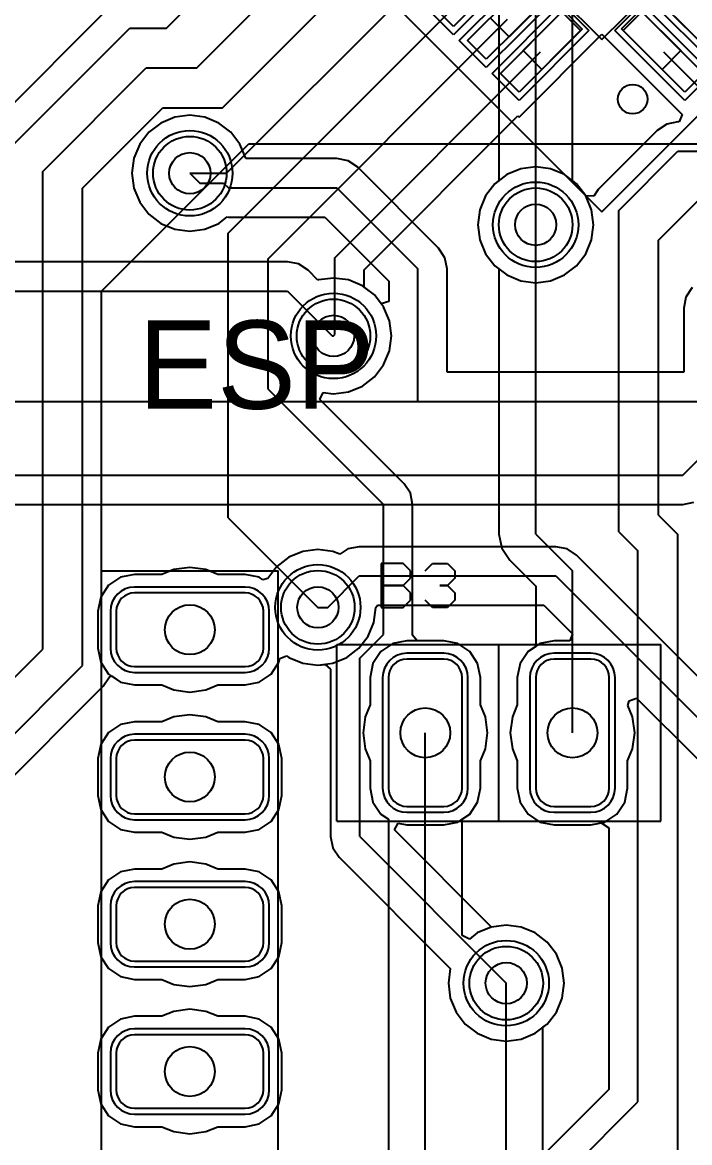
# Model space of a CAD drawing. Header units: millimetres. Extents: x 0 to 2.36, y 0 to 2.36.
# Drawn here: x 0.626 to 1.08, y 0.712 to 1.472 of the extents above; entities that cross this region are included whole.
import ezdxf

# ---------------------------------------------------------------- set-up
doc = ezdxf.new("R2010")
doc.units = ezdxf.units.MM
doc.header["$MEASUREMENT"] = 0
for name, color, linetype in [('BottomLayer', 5, 'Continuous'), ('BottomSolder', 6, 'Continuous'), ('Mechanical13', 56, 'Continuous'), ('Mechanical15', 56, 'Continuous'), ('MultiLayer', 9, 'Continuous'), ('PadHoleLayer', 156, 'Continuous'), ('TopLayer', 1, 'Continuous'), ('TopOverlay', 2, 'Continuous'), ('TopPaste', 8, 'Continuous'), ('TopSolder', 216, 'Continuous'), ('ViaHoleLayer', 16, 'Continuous')]:
    doc.layers.add(name, color=color, linetype=linetype)

# ---------------------------------------------------------------- blocks, each defined once
blk = doc.blocks.new('WEMOS_D1_MINI_11')
at = {"layer": 'BottomLayer'}
for p, q in [((0.0375, 0.725), (-0.0375, 0.725)), ((-0.05, 0.7125), (-0.05, 0.6875)), ((0.05, 0.6875), (0.05, 0.7125)), ((-0.0375, 0.675), (0.0375, 0.675)), ((0.0375, 0.625), (-0.0375, 0.625)), ((-0.05, 0.6125), (-0.05, 0.5875)), ((0.05, 0.5875), (0.05, 0.6125)), ((-0.0375, 0.575), (0.0375, 0.575)), ((0.0375, 0.525), (-0.0375, 0.525)), ((-0.05, 0.5125), (-0.05, 0.4875)), ((0.05, 0.4875), (0.05, 0.5125)), ((-0.0375, 0.475), (0.0375, 0.475)), ((0.0375, 0.425), (-0.0375, 0.425)), ((-0.05, 0.4125), (-0.05, 0.3875)), ((0.05, 0.3875), (0.05, 0.4125)), ((-0.0375, 0.375), (0.0375, 0.375))]:
    blk.add_line(p, q, dxfattribs=at)
for centre, start, end in [((-0.0375, 0.7125), 90, 180), ((0.0375, 0.7125), 0, 90), ((-0.0375, 0.6875), 180, 270), ((0.0375, 0.6875), 270, 0), ((-0.0375, 0.6125), 90, 180), ((0.0375, 0.6125), 0, 90), ((-0.0375, 0.5875), 180, 270), ((0.0375, 0.5875), 270, 0), ((-0.0375, 0.5125), 90, 180), ((0.0375, 0.5125), 0, 90), ((-0.0375, 0.4875), 180, 270), ((0.0375, 0.4875), 270, 0), ((-0.0375, 0.4125), 90, 180), ((0.0375, 0.4125), 0, 90), ((-0.0375, 0.3875), 180, 270), ((0.0375, 0.3875), 270, 0)]:
    blk.add_arc(centre, 0.0125, start, end, dxfattribs=at)
at = {"layer": 'BottomSolder'}
for p, q in [((0.0375, 0.729), (-0.0375, 0.729)), ((-0.054, 0.7125), (-0.054, 0.6875)), ((0.054, 0.6875), (0.054, 0.7125)), ((-0.0375, 0.671), (0.0375, 0.671)), ((0.0375, 0.629), (-0.0375, 0.629)), ((-0.054, 0.6125), (-0.054, 0.5875)), ((0.054, 0.5875), (0.054, 0.6125)), ((-0.0375, 0.571), (0.0375, 0.571)), ((0.0375, 0.529), (-0.0375, 0.529)), ((-0.054, 0.5125), (-0.054, 0.4875)), ((0.054, 0.4875), (0.054, 0.5125)), ((-0.0375, 0.471), (0.0375, 0.471)), ((0.0375, 0.429), (-0.0375, 0.429)), ((-0.054, 0.4125), (-0.054, 0.3875)), ((0.054, 0.3875), (0.054, 0.4125)), ((-0.0375, 0.371), (0.0375, 0.371))]:
    blk.add_line(p, q, dxfattribs=at)
for centre, start, end in [((-0.0375, 0.7125), 90, 180), ((0.0375, 0.7125), 0, 90), ((-0.0375, 0.6875), 180, 270), ((0.0375, 0.6875), 270, 0), ((-0.0375, 0.6125), 90, 180), ((0.0375, 0.6125), 0, 90), ((-0.0375, 0.5875), 180, 270), ((0.0375, 0.5875), 270, 0), ((-0.0375, 0.5125), 90, 180), ((0.0375, 0.5125), 0, 90), ((-0.0375, 0.4875), 180, 270), ((0.0375, 0.4875), 270, 0), ((-0.0375, 0.4125), 90, 180), ((0.0375, 0.4125), 0, 90), ((-0.0375, 0.3875), 180, 270), ((0.0375, 0.3875), 270, 0)]:
    blk.add_arc(centre, 0.0165, start, end, dxfattribs=at)
at = {"layer": 'MultiLayer'}
for p, q in [((0.0375, 0.725), (-0.0375, 0.725)), ((-0.05, 0.7125), (-0.05, 0.6875)), ((0.05, 0.6875), (0.05, 0.7125)), ((-0.0375, 0.675), (0.0375, 0.675)), ((0.0375, 0.625), (-0.0375, 0.625)), ((-0.05, 0.6125), (-0.05, 0.5875)), ((0.05, 0.5875), (0.05, 0.6125)), ((-0.0375, 0.575), (0.0375, 0.575)), ((0.0375, 0.525), (-0.0375, 0.525)), ((-0.05, 0.5125), (-0.05, 0.4875)), ((0.05, 0.4875), (0.05, 0.5125)), ((-0.0375, 0.475), (0.0375, 0.475)), ((0.0375, 0.425), (-0.0375, 0.425)), ((-0.05, 0.4125), (-0.05, 0.3875)), ((0.05, 0.3875), (0.05, 0.4125)), ((-0.0375, 0.375), (0.0375, 0.375))]:
    blk.add_line(p, q, dxfattribs=at)
for centre, start, end in [((-0.0375, 0.7125), 90, 180), ((0.0375, 0.7125), 0, 90), ((-0.0375, 0.6875), 180, 270), ((0.0375, 0.6875), 270, 0), ((-0.0375, 0.6125), 90, 180), ((0.0375, 0.6125), 0, 90), ((-0.0375, 0.5875), 180, 270), ((0.0375, 0.5875), 270, 0), ((-0.0375, 0.5125), 90, 180), ((0.0375, 0.5125), 0, 90), ((-0.0375, 0.4875), 180, 270), ((0.0375, 0.4875), 270, 0), ((-0.0375, 0.4125), 90, 180), ((0.0375, 0.4125), 0, 90), ((-0.0375, 0.3875), 180, 270), ((0.0375, 0.3875), 270, 0)]:
    blk.add_arc(centre, 0.0125, start, end, dxfattribs=at)
at = {"layer": 'PadHoleLayer'}
for centre in [(0, 0.7), (0, 0.6), (0, 0.5), (0, 0.4)]:
    blk.add_circle(centre, 0.01693, dxfattribs=at)
at = {"layer": 'TopLayer'}
for p, q in [((0.0375, 0.725), (-0.0375, 0.725)), ((-0.05, 0.7125), (-0.05, 0.6875)), ((0.05, 0.6875), (0.05, 0.7125)), ((-0.0375, 0.675), (0.0375, 0.675)), ((0.0375, 0.625), (-0.0375, 0.625)), ((-0.05, 0.6125), (-0.05, 0.5875)), ((0.05, 0.5875), (0.05, 0.6125)), ((-0.0375, 0.575), (0.0375, 0.575)), ((0.0375, 0.525), (-0.0375, 0.525)), ((-0.05, 0.5125), (-0.05, 0.4875)), ((0.05, 0.4875), (0.05, 0.5125)), ((-0.0375, 0.475), (0.0375, 0.475)), ((0.0375, 0.425), (-0.0375, 0.425)), ((-0.05, 0.4125), (-0.05, 0.3875)), ((0.05, 0.3875), (0.05, 0.4125)), ((-0.0375, 0.375), (0.0375, 0.375))]:
    blk.add_line(p, q, dxfattribs=at)
for centre, start, end in [((-0.0375, 0.7125), 90, 180), ((0.0375, 0.7125), 0, 90), ((-0.0375, 0.6875), 180, 270), ((0.0375, 0.6875), 270, 0), ((-0.0375, 0.6125), 90, 180), ((0.0375, 0.6125), 0, 90), ((-0.0375, 0.5875), 180, 270), ((0.0375, 0.5875), 270, 0), ((-0.0375, 0.5125), 90, 180), ((0.0375, 0.5125), 0, 90), ((-0.0375, 0.4875), 180, 270), ((0.0375, 0.4875), 270, 0), ((-0.0375, 0.4125), 90, 180), ((0.0375, 0.4125), 0, 90), ((-0.0375, 0.3875), 180, 270), ((0.0375, 0.3875), 270, 0)]:
    blk.add_arc(centre, 0.0125, start, end, dxfattribs=at)
at = {"layer": 'TopOverlay'}
for p, q in [((-0.06, 0.93), (0.04, 1.03)), ((0.04, 1.03), (0.86, 1.03)), ((-0.06, -0.05), (-0.06, 0.93)), ((-0.06, 0.74), (0.06, 0.74)), ((0.06, -0.05), (0.06, 0.74))]:
    blk.add_line(p, q, dxfattribs=at)
at = {"layer": 'TopSolder'}
for p, q in [((0.0375, 0.729), (-0.0375, 0.729)), ((-0.054, 0.7125), (-0.054, 0.6875)), ((0.054, 0.6875), (0.054, 0.7125)), ((-0.0375, 0.671), (0.0375, 0.671)), ((0.0375, 0.629), (-0.0375, 0.629)), ((-0.054, 0.6125), (-0.054, 0.5875)), ((0.054, 0.5875), (0.054, 0.6125)), ((-0.0375, 0.571), (0.0375, 0.571)), ((0.0375, 0.529), (-0.0375, 0.529)), ((-0.054, 0.5125), (-0.054, 0.4875)), ((0.054, 0.4875), (0.054, 0.5125)), ((-0.0375, 0.471), (0.0375, 0.471)), ((0.0375, 0.429), (-0.0375, 0.429)), ((-0.054, 0.4125), (-0.054, 0.3875)), ((0.054, 0.3875), (0.054, 0.4125)), ((-0.0375, 0.371), (0.0375, 0.371))]:
    blk.add_line(p, q, dxfattribs=at)
for centre, start, end in [((-0.0375, 0.7125), 90, 180), ((0.0375, 0.7125), 0, 90), ((-0.0375, 0.6875), 180, 270), ((0.0375, 0.6875), 270, 0), ((-0.0375, 0.6125), 90, 180), ((0.0375, 0.6125), 0, 90), ((-0.0375, 0.5875), 180, 270), ((0.0375, 0.5875), 270, 0), ((-0.0375, 0.5125), 90, 180), ((0.0375, 0.5125), 0, 90), ((-0.0375, 0.4875), 180, 270), ((0.0375, 0.4875), 270, 0), ((-0.0375, 0.4125), 90, 180), ((0.0375, 0.4125), 0, 90), ((-0.0375, 0.3875), 180, 270), ((0.0375, 0.3875), 270, 0)]:
    blk.add_arc(centre, 0.0165, start, end, dxfattribs=at)
blk = doc.blocks.new('JUMPER2_20')
at = {"layer": 'BottomLayer'}
for p, q in [((0.0125, 0.05), (-0.0125, 0.05)), ((0.1125, 0.05), (0.0875, 0.05)), ((-0.025, 0.0375), (-0.025, -0.0375)), ((0.025, -0.0375), (0.025, 0.0375)), ((0.075, 0.0375), (0.075, -0.0375)), ((0.125, -0.0375), (0.125, 0.0375)), ((-0.0125, -0.05), (0.0125, -0.05)), ((0.0875, -0.05), (0.1125, -0.05))]:
    blk.add_line(p, q, dxfattribs=at)
for centre, start, end in [((-0.0125, 0.0375), 90, 180), ((0.0125, 0.0375), 0, 90), ((0.0875, 0.0375), 90, 180), ((0.1125, 0.0375), 0, 90), ((-0.0125, -0.0375), 180, 270), ((0.0125, -0.0375), 270, 0), ((0.0875, -0.0375), 180, 270), ((0.1125, -0.0375), 270, 0)]:
    blk.add_arc(centre, 0.0125, start, end, dxfattribs=at)
at = {"layer": 'BottomSolder'}
for p, q in [((0.0125, 0.054), (-0.0125, 0.054)), ((0.1125, 0.054), (0.0875, 0.054)), ((-0.029, 0.0375), (-0.029, -0.0375)), ((0.029, -0.0375), (0.029, 0.0375)), ((0.071, 0.0375), (0.071, -0.0375)), ((0.129, -0.0375), (0.129, 0.0375)), ((-0.0125, -0.054), (0.0125, -0.054)), ((0.0875, -0.054), (0.1125, -0.054))]:
    blk.add_line(p, q, dxfattribs=at)
for centre, start, end in [((-0.0125, 0.0375), 90, 180), ((0.0125, 0.0375), 0, 90), ((0.0875, 0.0375), 90, 180), ((0.1125, 0.0375), 0, 90), ((-0.0125, -0.0375), 180, 270), ((0.0125, -0.0375), 270, 0), ((0.0875, -0.0375), 180, 270), ((0.1125, -0.0375), 270, 0)]:
    blk.add_arc(centre, 0.0165, start, end, dxfattribs=at)
at = {"layer": 'MultiLayer'}
for p, q in [((0.0125, 0.05), (-0.0125, 0.05)), ((0.1125, 0.05), (0.0875, 0.05)), ((-0.025, 0.0375), (-0.025, -0.0375)), ((0.025, -0.0375), (0.025, 0.0375)), ((0.075, 0.0375), (0.075, -0.0375)), ((0.125, -0.0375), (0.125, 0.0375)), ((-0.0125, -0.05), (0.0125, -0.05)), ((0.0875, -0.05), (0.1125, -0.05))]:
    blk.add_line(p, q, dxfattribs=at)
for centre, start, end in [((-0.0125, 0.0375), 90, 180), ((0.0125, 0.0375), 0, 90), ((0.0875, 0.0375), 90, 180), ((0.1125, 0.0375), 0, 90), ((-0.0125, -0.0375), 180, 270), ((0.0125, -0.0375), 270, 0), ((0.0875, -0.0375), 180, 270), ((0.1125, -0.0375), 270, 0)]:
    blk.add_arc(centre, 0.0125, start, end, dxfattribs=at)
at = {"layer": 'PadHoleLayer'}
for centre in [(0, 0), (0.1, 0)]:
    blk.add_circle(centre, 0.01693, dxfattribs=at)
at = {"layer": 'TopLayer'}
for p, q in [((0.0125, 0.05), (-0.0125, 0.05)), ((0.1125, 0.05), (0.0875, 0.05)), ((-0.025, 0.0375), (-0.025, -0.0375)), ((0.025, -0.0375), (0.025, 0.0375)), ((0.075, 0.0375), (0.075, -0.0375)), ((0.125, -0.0375), (0.125, 0.0375)), ((-0.0125, -0.05), (0.0125, -0.05)), ((0.0875, -0.05), (0.1125, -0.05))]:
    blk.add_line(p, q, dxfattribs=at)
for centre, start, end in [((-0.0125, 0.0375), 90, 180), ((0.0125, 0.0375), 0, 90), ((0.0875, 0.0375), 90, 180), ((0.1125, 0.0375), 0, 90), ((-0.0125, -0.0375), 180, 270), ((0.0125, -0.0375), 270, 0), ((0.0875, -0.0375), 180, 270), ((0.1125, -0.0375), 270, 0)]:
    blk.add_arc(centre, 0.0125, start, end, dxfattribs=at)
at = {"layer": 'TopOverlay'}
for p, q in [((-0.03, 0.11499), (-0.03, 0.085)), ((-0.015, 0.11499), (-0.03, 0.11499)), ((-0.01001, 0.10999), (-0.015, 0.11499)), ((-0.00001, 0.10999), (0.00499, 0.11499)), ((0.00499, 0.11499), (0.01499, 0.11499)), ((0.01499, 0.11499), (0.01998, 0.10999)), ((-0.01001, 0.10499), (-0.01001, 0.10999)), ((0.01998, 0.10999), (0.01998, 0.10499)), ((-0.015, 0.1), (-0.03, 0.1)), ((-0.03, 0.1), (-0.015, 0.1)), ((-0.015, 0.1), (-0.01001, 0.10499)), ((-0.01001, 0.095), (-0.015, 0.1)), ((0.01499, 0.1), (0.00999, 0.1)), ((0.00999, 0.1), (0.01499, 0.1)), ((0.01998, 0.10499), (0.01499, 0.1)), ((0.01499, 0.1), (0.01998, 0.095)), ((-0.01001, 0.09), (-0.01001, 0.095)), ((0.01998, 0.095), (0.01998, 0.09)), ((-0.03, 0.085), (-0.015, 0.085)), ((-0.015, 0.085), (-0.01001, 0.09)), ((0.00499, 0.085), (-0.00001, 0.09)), ((0.01499, 0.085), (0.00499, 0.085)), ((0.01998, 0.09), (0.01499, 0.085)), ((-0.06, -0.06), (-0.06, 0.06)), ((-0.06, 0.06), (0.16, 0.06)), ((0.05, -0.06), (0.05, 0.06)), ((0.16, -0.06), (0.16, 0.06)), ((-0.06, -0.06), (0.16, -0.06))]:
    blk.add_line(p, q, dxfattribs=at)
at = {"layer": 'TopSolder'}
for p, q in [((0.0125, 0.054), (-0.0125, 0.054)), ((0.1125, 0.054), (0.0875, 0.054)), ((-0.029, 0.0375), (-0.029, -0.0375)), ((0.029, -0.0375), (0.029, 0.0375)), ((0.071, 0.0375), (0.071, -0.0375)), ((0.129, -0.0375), (0.129, 0.0375)), ((-0.0125, -0.054), (0.0125, -0.054)), ((0.0875, -0.054), (0.1125, -0.054))]:
    blk.add_line(p, q, dxfattribs=at)
for centre, start, end in [((-0.0125, 0.0375), 90, 180), ((0.0125, 0.0375), 0, 90), ((0.0875, 0.0375), 90, 180), ((0.1125, 0.0375), 0, 90), ((-0.0125, -0.0375), 180, 270), ((0.0125, -0.0375), 270, 0), ((0.0875, -0.0375), 180, 270), ((0.1125, -0.0375), 270, 0)]:
    blk.add_arc(centre, 0.0165, start, end, dxfattribs=at)
blk = doc.blocks.new('QFP80P900X900X120_32N_24')
at = {"layer": 'Mechanical13'}
for p, q in [((-0.11935, 0.13817), (-0.11935, 0.17703)), ((-0.11935, 0.17703), (-0.10124, 0.17703)), ((-0.10124, 0.17703), (-0.10124, 0.13817)), ((-0.0879, 0.13828), (-0.0879, 0.17703)), ((-0.0879, 0.17703), (-0.06974, 0.17703)), ((-0.10124, 0.13817), (-0.11935, 0.13817)), ((-0.17704, 0.10124), (-0.17704, 0.11924)), ((-0.17704, 0.11924), (-0.13803, 0.11924)), ((-0.13803, 0.11924), (-0.13803, 0.10124)), ((-0.13803, 0.10124), (-0.17704, 0.10124)), ((-0.17736, 0.08774), (-0.13803, 0.08774))]:
    blk.add_line(p, q, dxfattribs=at)
at = {"layer": 'Mechanical15'}
for p, q in [((-0.21654, 0.21654), (-0.21654, -0.21654)), ((0.21653, 0.21654), (-0.21654, 0.21654))]:
    blk.add_line(p, q, dxfattribs=at)
at = {"layer": 'TopLayer'}
for p, q in [((-0.11924, 0.19882), (-0.10124, 0.19882)), ((-0.11924, 0.13976), (-0.11924, 0.19882)), ((-0.10124, 0.19882), (-0.10124, 0.13976)), ((-0.08774, 0.19882), (-0.06974, 0.19882)), ((-0.08774, 0.13976), (-0.08774, 0.19882)), ((-0.06974, 0.19882), (-0.06974, 0.13976)), ((-0.05624, 0.19882), (-0.03824, 0.19882)), ((-0.05624, 0.13976), (-0.05624, 0.19882)), ((-0.10124, 0.13976), (-0.11924, 0.13976)), ((-0.19882, 0.11924), (-0.13976, 0.11924)), ((-0.19882, 0.10124), (-0.19882, 0.11924)), ((-0.13976, 0.11924), (-0.13976, 0.10124)), ((-0.13976, 0.10124), (-0.19882, 0.10124)), ((-0.19882, 0.08774), (-0.13976, 0.08774))]:
    blk.add_line(p, q, dxfattribs=at)
at = {"layer": 'TopOverlay'}
for p, q in [((0.13386, 0.13386), (-0.13386, 0.13386)), ((-0.13386, 0.13386), (-0.13386, -0.13386))]:
    blk.add_line(p, q, dxfattribs=at)
blk.add_circle((-0.17717, 0.14764), 0.01, dxfattribs=at)
at = {"layer": 'TopPaste'}
for p, q in [((-0.11924, 0.19882), (-0.10124, 0.19882)), ((-0.11924, 0.13976), (-0.11924, 0.19882)), ((-0.10124, 0.19882), (-0.10124, 0.13976)), ((-0.08774, 0.19882), (-0.06974, 0.19882)), ((-0.08774, 0.13976), (-0.08774, 0.19882)), ((-0.06974, 0.19882), (-0.06974, 0.13976)), ((-0.05624, 0.19882), (-0.03824, 0.19882)), ((-0.05624, 0.13976), (-0.05624, 0.19882)), ((-0.10124, 0.13976), (-0.11924, 0.13976)), ((-0.19882, 0.11924), (-0.13976, 0.11924)), ((-0.19882, 0.10124), (-0.19882, 0.11924)), ((-0.13976, 0.11924), (-0.13976, 0.10124)), ((-0.13976, 0.10124), (-0.19882, 0.10124)), ((-0.19882, 0.08774), (-0.13976, 0.08774))]:
    blk.add_line(p, q, dxfattribs=at)
at = {"layer": 'TopSolder'}
for p, q in [((-0.12324, 0.20282), (-0.09724, 0.20282)), ((-0.12324, 0.13576), (-0.12324, 0.20282)), ((-0.09724, 0.20282), (-0.09724, 0.13576)), ((-0.09174, 0.20282), (-0.06574, 0.20282)), ((-0.09174, 0.13576), (-0.09174, 0.20282)), ((-0.06574, 0.20282), (-0.06574, 0.13576)), ((-0.06024, 0.20282), (-0.03424, 0.20282)), ((-0.06024, 0.13576), (-0.06024, 0.20282)), ((-0.09724, 0.13576), (-0.12324, 0.13576)), ((-0.20282, 0.12324), (-0.13576, 0.12324)), ((-0.20282, 0.09724), (-0.20282, 0.12324)), ((-0.13576, 0.12324), (-0.13576, 0.09724)), ((-0.13576, 0.09724), (-0.20282, 0.09724)), ((-0.20282, 0.09174), (-0.13576, 0.09174))]:
    blk.add_line(p, q, dxfattribs=at)

msp = doc.modelspace()

# ---------------------------------------------------------------- linework, layer by layer
at = {"layer": 'BottomLayer'}
for p, q in [((0.975, 1.335), (0.975, 1.565)), ((0.99998, 1.36499), (0.99998, 1.565)), ((0.95002, 1.55465), (0.95002, 1.36499)), ((0.72982, 1.408), (0.72033, 1.40407)), ((0.74, 1.40934), (0.72982, 1.408)), ((0.75018, 1.408), (0.74, 1.40934)), ((0.75967, 1.40407), (0.75018, 1.408)), ((0.72033, 1.40407), (0.71218, 1.39782)), ((0.76782, 1.39782), (0.75967, 1.40407)), ((0.71218, 1.39782), (0.70593, 1.38967)), ((0.77407, 1.38967), (0.76782, 1.39782)), ((0.70593, 1.38967), (0.702, 1.38018)), ((0.778, 1.38018), (0.77407, 1.38967)), ((0.702, 1.38018), (0.70066, 1.37)), ((0.77804, 1.37988), (0.778, 1.38018)), ((0.84, 1.37988), (0.77804, 1.37988)), ((0.84761, 1.37837), (0.84, 1.37988)), ((0.85406, 1.37406), (0.84761, 1.37837)), ((0.70066, 1.37), (0.702, 1.35982)), ((0.74, 1.37), (0.7467, 1.3633)), ((0.90906, 1.31906), (0.85406, 1.37406)), ((0.7467, 1.3633), (0.76298, 1.3633)), ((0.76298, 1.3633), (0.76629, 1.36)), ((0.94718, 1.36282), (0.94093, 1.35467)), ((0.95002, 1.36499), (0.94718, 1.36282)), ((1.00282, 1.36282), (0.99998, 1.36499)), ((1.00907, 1.35467), (1.00282, 1.36282)), ((0.702, 1.35982), (0.70593, 1.35033)), ((0.76629, 1.36), (0.84, 1.36)), ((0.84, 1.36), (0.895, 1.305)), ((0.94093, 1.35467), (0.937, 1.34518)), ((1.013, 1.34518), (1.00907, 1.35467)), ((0.70593, 1.35033), (0.71218, 1.34218)), ((0.71218, 1.34218), (0.72033, 1.33593)), ((0.75967, 1.33593), (0.76536, 1.3403)), ((0.76536, 1.3403), (0.76629, 1.34012)), ((0.76629, 1.34012), (0.83176, 1.34012)), ((0.83176, 1.34012), (0.87512, 1.29676)), ((0.937, 1.34518), (0.93566, 1.335)), ((1.01434, 1.335), (1.013, 1.34518)), ((0.72033, 1.33593), (0.72982, 1.332)), ((0.72982, 1.332), (0.74, 1.33066)), ((0.74, 1.33066), (0.75018, 1.332)), ((0.75018, 1.332), (0.75967, 1.33593)), ((0.93566, 1.335), (0.937, 1.32482)), ((1.013, 1.32482), (1.01434, 1.335)), ((0.937, 1.32482), (0.94093, 1.31533)), ((1.00907, 1.31533), (1.013, 1.32482)), ((0.91337, 1.31261), (0.90906, 1.31906)), ((0.80633, 1.30988), (0.27975, 1.30988)), ((0.81394, 1.30837), (0.80633, 1.30988)), ((0.91488, 1.305), (0.91337, 1.31261)), ((0.94093, 1.31533), (0.94718, 1.30718)), ((1.00282, 1.30718), (1.00907, 1.31533)), ((0.82039, 1.30406), (0.81394, 1.30837)), ((0.82709, 1.29735), (0.82039, 1.30406)), ((0.895, 1.215), (0.895, 1.305)), ((0.91488, 1.23488), (0.91488, 1.305)), ((0.94718, 1.30718), (0.95533, 1.30093)), ((0.95533, 1.30093), (0.96482, 1.297)), ((0.98518, 1.297), (0.99467, 1.30093)), ((0.99467, 1.30093), (1.00282, 1.30718)), ((0.82744, 1.2975), (0.82709, 1.29735)), ((0.83762, 1.29884), (0.82744, 1.2975)), ((0.8478, 1.2975), (0.83762, 1.29884)), ((0.85728, 1.29357), (0.8478, 1.2975)), ((0.86543, 1.28732), (0.85728, 1.29357)), ((0.87512, 1.29676), (0.87512, 1.2829)), ((0.96482, 1.297), (0.975, 1.29566)), ((0.975, 1.29566), (0.98518, 1.297)), ((0.27975, 1.29), (0.80633, 1.29)), ((0.80633, 1.29), (0.83683, 1.2595)), ((0.87012, 1.28121), (0.86543, 1.28732)), ((1.07713, 1.28586), (1.07562, 1.27825)), ((1.08144, 1.29231), (1.07713, 1.28586)), ((0.87512, 1.2829), (0.87012, 1.28121)), ((1.07562, 1.27825), (1.07562, 1.23488)), ((0.83683, 1.2595), (0.83762, 1.2595)), ((1.07562, 1.23488), (0.91488, 1.23488)), ((0.54622, 1.215), (0.895, 1.215)), ((0.895, 1.215), (1.08671, 1.215)), ((1.0749, 1.165), (1.0999, 1.19)), ((0.47, 1.165), (1.0749, 1.165)), ((0.56098, 1.14512), (1.0749, 1.14512)), ((1.0749, 1.14512), (1.08251, 1.14663)), ((0.81682, 1.11318), (0.80733, 1.10925)), ((0.827, 1.11452), (0.81682, 1.11318)), ((0.83718, 1.11318), (0.827, 1.11452)), ((0.84193, 1.11122), (0.83718, 1.11318)), ((0.84739, 1.11487), (0.84193, 1.11122)), ((0.855, 1.11638), (0.84739, 1.11487)), ((0.98875, 1.11638), (0.855, 1.11638)), ((0.99636, 1.11487), (0.98875, 1.11638)), ((1.00281, 1.11056), (0.99636, 1.11487)), ((0.79918, 1.103), (0.79293, 1.09486)), ((0.80733, 1.10925), (0.79918, 1.103)), ((1.11906, 0.99431), (1.00281, 1.11056)), ((0.69294, 1.09558), (0.68484, 1.09016)), ((0.7025, 1.09748), (0.69294, 1.09558)), ((0.72092, 1.09748), (0.7025, 1.09748)), ((0.72905, 1.10085), (0.72092, 1.09748)), ((0.74, 1.10229), (0.72905, 1.10085)), ((0.75095, 1.10085), (0.74, 1.10229)), ((0.75908, 1.09748), (0.75095, 1.10085)), ((0.7775, 1.09748), (0.75908, 1.09748)), ((0.78706, 1.09558), (0.7775, 1.09748)), ((0.78964, 1.09386), (0.78706, 1.09558)), ((0.83369, 1.07519), (0.855, 1.0965)), ((0.855, 1.0965), (0.98875, 1.0965)), ((0.98875, 1.0965), (1.105, 0.98025)), ((0.68484, 1.09016), (0.67942, 1.08206)), ((0.79293, 1.09486), (0.78964, 1.09386)), ((0.67942, 1.08206), (0.67752, 1.0725)), ((0.827, 1.07519), (0.83369, 1.07519)), ((0.865, 1.06501), (0.86634, 1.07519)), ((0.86634, 1.07519), (0.86759, 1.07662)), ((0.86759, 1.07662), (0.98052, 1.07662)), ((0.98052, 1.07662), (1.00004, 1.0571)), ((0.67752, 1.0725), (0.67752, 1.0475)), ((0.86107, 1.05552), (0.865, 1.06501)), ((0.85481, 1.04737), (0.86107, 1.05552)), ((0.87794, 1.05058), (0.86984, 1.04516)), ((0.8875, 1.05248), (0.87794, 1.05058)), ((0.9125, 1.05248), (0.8875, 1.05248)), ((0.92206, 1.05058), (0.9125, 1.05248)), ((0.93016, 1.04516), (0.92206, 1.05058)), ((0.97794, 1.05058), (0.96984, 1.04516)), ((0.9875, 1.05248), (0.97794, 1.05058)), ((0.99812, 1.05248), (0.9875, 1.05248)), ((1.00004, 1.0571), (0.99812, 1.05248)), ((0.67752, 1.0475), (0.67942, 1.03794)), ((0.8011, 1.04055), (0.80578, 1.04231)), ((0.80578, 1.04231), (0.80733, 1.04112)), ((0.84667, 1.04112), (0.85481, 1.04737)), ((0.86984, 1.04516), (0.86442, 1.03706)), ((0.93558, 1.03706), (0.93016, 1.04516)), ((0.96984, 1.04516), (0.96442, 1.03706)), ((0.67942, 1.03794), (0.68484, 1.02984)), ((0.79516, 1.02984), (0.80058, 1.03794)), ((0.80058, 1.03794), (0.8011, 1.04055)), ((0.80733, 1.04112), (0.81682, 1.03719)), ((0.81682, 1.03719), (0.827, 1.03585)), ((0.827, 1.03585), (0.83718, 1.03719)), ((0.83718, 1.03719), (0.84667, 1.04112)), ((0.86442, 1.03706), (0.86252, 1.0275)), ((0.93748, 1.0275), (0.93558, 1.03706)), ((0.96442, 1.03706), (0.96252, 1.0275)), ((0.68484, 1.02984), (0.69294, 1.02442)), ((0.78706, 1.02442), (0.79516, 1.02984)), ((0.86252, 1.0275), (0.86252, 1.00908)), ((0.93748, 1.00908), (0.93748, 1.0275)), ((0.96252, 1.0275), (0.96252, 1.00908)), ((0.69294, 1.02442), (0.7025, 1.02252)), ((0.7025, 1.02252), (0.72092, 1.02252)), ((0.72092, 1.02252), (0.72905, 1.01915)), ((0.75095, 1.01915), (0.75908, 1.02252)), ((0.75908, 1.02252), (0.7775, 1.02252)), ((0.7775, 1.02252), (0.78706, 1.02442)), ((0.72905, 1.01915), (0.74, 1.01771)), ((0.74, 1.01771), (0.75095, 1.01915)), ((1.03772, 1.00851), (1.03845, 1.01179)), ((1.03845, 1.01179), (1.04359, 1.01355)), ((1.04359, 1.01355), (1.08512, 0.97202)), ((0.86252, 1.00908), (0.85915, 1.00095)), ((0.94085, 1.00095), (0.93748, 1.00908)), ((0.96252, 1.00908), (0.95915, 1.00095)), ((1.04085, 1.00095), (1.03772, 1.00851)), ((0.7025, 0.99748), (0.69294, 0.99558)), ((0.72092, 0.99748), (0.7025, 0.99748)), ((0.72905, 1.00085), (0.72092, 0.99748)), ((0.74, 1.00229), (0.72905, 1.00085)), ((0.75095, 1.00085), (0.74, 1.00229)), ((0.75908, 0.99748), (0.75095, 1.00085)), ((0.7775, 0.99748), (0.75908, 0.99748)), ((0.78706, 0.99558), (0.7775, 0.99748)), ((0.85915, 1.00095), (0.85771, 0.99)), ((0.94229, 0.99), (0.94085, 1.00095)), ((0.95915, 1.00095), (0.95771, 0.99)), ((1.04229, 0.99), (1.04085, 1.00095)), ((0.68484, 0.99016), (0.67942, 0.98206)), ((0.69294, 0.99558), (0.68484, 0.99016)), ((0.79516, 0.99016), (0.78706, 0.99558)), ((0.80058, 0.98206), (0.79516, 0.99016)), ((0.85771, 0.99), (0.85915, 0.97905)), ((0.9, 0.46755), (0.9, 0.99)), ((0.94085, 0.97905), (0.94229, 0.99)), ((0.95771, 0.99), (0.95915, 0.97905)), ((1.04085, 0.97905), (1.04229, 0.99)), ((0.67942, 0.98206), (0.67752, 0.9725)), ((0.80248, 0.9725), (0.80058, 0.98206)), ((0.85915, 0.97905), (0.86252, 0.97092)), ((0.93748, 0.97092), (0.94085, 0.97905)), ((0.95915, 0.97905), (0.96252, 0.97092)), ((1.03748, 0.97092), (1.04085, 0.97905)), ((0.67752, 0.9725), (0.67752, 0.9475)), ((0.80248, 0.9475), (0.80248, 0.9725)), ((0.86252, 0.97092), (0.86252, 0.9525)), ((0.93748, 0.9525), (0.93748, 0.97092)), ((0.96252, 0.97092), (0.96252, 0.9525)), ((1.03748, 0.9525), (1.03748, 0.97092)), ((0.86252, 0.9525), (0.86442, 0.94294)), ((0.93558, 0.94294), (0.93748, 0.9525)), ((0.96252, 0.9525), (0.96442, 0.94294)), ((1.03558, 0.94294), (1.03748, 0.9525)), ((0.67752, 0.9475), (0.67942, 0.93794)), ((0.80058, 0.93794), (0.80248, 0.9475)), ((0.67942, 0.93794), (0.68484, 0.92984)), ((0.79516, 0.92984), (0.80058, 0.93794)), ((0.86442, 0.94294), (0.86984, 0.93484)), ((0.93016, 0.93484), (0.93558, 0.94294)), ((0.96442, 0.94294), (0.96984, 0.93484)), ((1.03016, 0.93484), (1.03558, 0.94294)), ((0.68484, 0.92984), (0.69294, 0.92442)), ((0.78706, 0.92442), (0.79516, 0.92984)), ((0.86984, 0.93484), (0.87502, 0.93137)), ((0.87502, 0.93137), (0.87502, 0.46755)), ((0.92498, 0.93137), (0.93016, 0.93484)), ((0.92498, 0.85243), (0.92498, 0.93137)), ((0.96984, 0.93484), (0.97794, 0.92942)), ((0.97794, 0.92942), (0.9875, 0.92752)), ((1.0125, 0.92752), (1.02206, 0.92942)), ((1.02206, 0.92942), (1.03016, 0.93484)), ((0.69294, 0.92442), (0.7025, 0.92252)), ((0.7025, 0.92252), (0.72092, 0.92252)), ((0.72092, 0.92252), (0.72905, 0.91915)), ((0.75095, 0.91915), (0.75908, 0.92252)), ((0.75908, 0.92252), (0.7775, 0.92252)), ((0.7775, 0.92252), (0.78706, 0.92442)), ((0.9875, 0.92752), (1.0125, 0.92752)), ((0.72905, 0.91915), (0.74, 0.91771)), ((0.74, 0.91771), (0.75095, 0.91915)), ((0.72905, 0.90085), (0.72092, 0.89748)), ((0.74, 0.90229), (0.72905, 0.90085)), ((0.75095, 0.90085), (0.74, 0.90229)), ((0.75908, 0.89748), (0.75095, 0.90085)), ((0.68484, 0.89016), (0.67942, 0.88206)), ((0.69294, 0.89558), (0.68484, 0.89016)), ((0.7025, 0.89748), (0.69294, 0.89558)), ((0.72092, 0.89748), (0.7025, 0.89748)), ((0.7775, 0.89748), (0.75908, 0.89748)), ((0.78706, 0.89558), (0.7775, 0.89748)), ((0.79516, 0.89016), (0.78706, 0.89558)), ((0.80058, 0.88206), (0.79516, 0.89016)), ((0.67942, 0.88206), (0.67752, 0.8725)), ((0.80248, 0.8725), (0.80058, 0.88206)), ((0.67752, 0.8725), (0.67752, 0.8475)), ((0.80248, 0.8475), (0.80248, 0.8725)), ((0.92998, 0.84996), (0.92498, 0.85243)), ((0.93533, 0.85407), (0.92998, 0.84996)), ((0.94482, 0.858), (0.93533, 0.85407)), ((0.955, 0.85934), (0.94482, 0.858)), ((0.96518, 0.858), (0.955, 0.85934)), ((0.97467, 0.85407), (0.96518, 0.858)), ((0.98282, 0.84782), (0.97467, 0.85407)), ((0.67752, 0.8475), (0.67942, 0.83794)), ((0.80058, 0.83794), (0.80248, 0.8475)), ((0.98907, 0.83967), (0.98282, 0.84782)), ((0.67942, 0.83794), (0.68484, 0.82984)), ((0.79516, 0.82984), (0.80058, 0.83794)), ((0.993, 0.83018), (0.98907, 0.83967)), ((0.68484, 0.82984), (0.69294, 0.82442)), ((0.78706, 0.82442), (0.79516, 0.82984)), ((0.99434, 0.82), (0.993, 0.83018)), ((0.69294, 0.82442), (0.7025, 0.82252)), ((0.7025, 0.82252), (0.72092, 0.82252)), ((0.72092, 0.82252), (0.72905, 0.81915)), ((0.75095, 0.81915), (0.75908, 0.82252)), ((0.75908, 0.82252), (0.7775, 0.82252)), ((0.7775, 0.82252), (0.78706, 0.82442)), ((0.72905, 0.81915), (0.74, 0.81771)), ((0.74, 0.81771), (0.75095, 0.81915)), ((0.955, 0.46487), (0.955, 0.82)), ((0.993, 0.80982), (0.99434, 0.82)), ((0.98907, 0.80033), (0.993, 0.80982)), ((0.72905, 0.80085), (0.72092, 0.79748)), ((0.74, 0.80229), (0.72905, 0.80085)), ((0.75095, 0.80085), (0.74, 0.80229)), ((0.75908, 0.79748), (0.75095, 0.80085)), ((0.98282, 0.79218), (0.98907, 0.80033)), ((0.69294, 0.79558), (0.68484, 0.79016)), ((0.7025, 0.79748), (0.69294, 0.79558)), ((0.72092, 0.79748), (0.7025, 0.79748)), ((0.7775, 0.79748), (0.75908, 0.79748)), ((0.78706, 0.79558), (0.7775, 0.79748)), ((0.79516, 0.79016), (0.78706, 0.79558)), ((0.97998, 0.79001), (0.98282, 0.79218)), ((0.68484, 0.79016), (0.67942, 0.78206)), ((0.80058, 0.78206), (0.79516, 0.79016)), ((0.97998, 0.47522), (0.97998, 0.79001)), ((0.67942, 0.78206), (0.67752, 0.7725)), ((0.80248, 0.7725), (0.80058, 0.78206)), ((0.67752, 0.7725), (0.67752, 0.7475)), ((0.80248, 0.7475), (0.80248, 0.7725)), ((0.67752, 0.7475), (0.67942, 0.73794)), ((0.80058, 0.73794), (0.80248, 0.7475)), ((0.67942, 0.73794), (0.68484, 0.72984)), ((0.79516, 0.72984), (0.80058, 0.73794)), ((0.68484, 0.72984), (0.69294, 0.72442)), ((0.69294, 0.72442), (0.7025, 0.72252)), ((0.7775, 0.72252), (0.78706, 0.72442)), ((0.78706, 0.72442), (0.79516, 0.72984)), ((0.7025, 0.72252), (0.72092, 0.72252)), ((0.72092, 0.72252), (0.72905, 0.71915)), ((0.72905, 0.71915), (0.74, 0.71771)), ((0.74, 0.71771), (0.75095, 0.71915)), ((0.75095, 0.71915), (0.75908, 0.72252)), ((0.75908, 0.72252), (0.7775, 0.72252))]:
    msp.add_line(p, q, dxfattribs=at)
for centre in [(0.74, 1.37), (0.975, 1.335), (0.83762, 1.2595), (0.827, 1.07519), (0.955, 0.82)]:
    msp.add_circle(centre, 0.025, dxfattribs=at)
at = {"layer": 'BottomSolder'}
for centre in [(0.74, 1.37), (0.975, 1.335), (0.83762, 1.2595), (0.827, 1.07519), (0.955, 0.82)]:
    msp.add_circle(centre, 0.029, dxfattribs=at)
at = {"layer": 'TopLayer'}
for p, q in [((0.7242, 1.4685), (0.82715, 1.57145)), ((0.74469, 1.4415), (0.86689, 1.5637)), ((0.76223, 1.4145), (0.88916, 1.54143)), ((0.765, 1.37), (0.91143, 1.51643)), ((0.76612, 1.3293), (0.9337, 1.49689)), ((0.68514, 1.48256), (0.6087, 1.40612)), ((0.613, 1.3823), (0.6992, 1.4685)), ((0.6992, 1.4685), (0.7242, 1.4685)), ((0.79312, 1.31176), (0.95597, 1.47461)), ((0.96373, 1.40813), (1.02, 1.4644)), ((1.02, 1.4644), (1.07452, 1.40988)), ((0.8385, 1.3126), (0.97824, 1.45234)), ((1.06176, 1.45234), (1.10789, 1.40621)), ((0.64, 1.37112), (0.71038, 1.4415)), ((0.71038, 1.4415), (0.74469, 1.4415)), ((0.667, 1.35993), (0.72157, 1.4145)), ((0.72157, 1.4145), (0.76223, 1.4145)), ((0.85838, 1.30437), (0.96294, 1.40892)), ((0.96294, 1.40892), (0.96373, 1.40813)), ((1.07452, 1.40988), (1.07245, 1.40488)), ((1.0641, 1.40337), (1.05765, 1.39906)), ((1.07171, 1.40488), (1.0641, 1.40337)), ((1.07245, 1.40488), (1.07171, 1.40488)), ((1.05765, 1.39906), (1.01744, 1.35885)), ((1.0315, 1.34479), (1.07171, 1.385)), ((1.07171, 1.385), (1.0991, 1.385)), ((0.64, 1.04682), (0.64, 1.37112)), ((0.74, 1.37), (0.765, 1.37)), ((0.96482, 1.373), (0.95533, 1.36907)), ((0.975, 1.37434), (0.96482, 1.373)), ((0.98518, 1.373), (0.975, 1.37434)), ((0.99467, 1.36907), (0.98518, 1.373)), ((0.94718, 1.36282), (0.94093, 1.35467)), ((0.95533, 1.36907), (0.94718, 1.36282)), ((1.00282, 1.36282), (0.99467, 1.36907)), ((1.00907, 1.35467), (1.00282, 1.36282)), ((0.667, 1.03563), (0.667, 1.35993)), ((0.94093, 1.35467), (0.937, 1.34518)), ((1.01454, 1.35451), (1.00907, 1.35467)), ((1.01744, 1.35885), (1.01454, 1.35451)), ((1.0585, 1.32461), (1.09189, 1.358)), ((0.937, 1.34518), (0.93566, 1.335)), ((1.0315, 1.12656), (1.0315, 1.34479)), ((0.93566, 1.335), (0.937, 1.32482)), ((0.975, 1.125), (0.975, 1.335)), ((0.76612, 1.13607), (0.76612, 1.3293)), ((0.937, 1.32482), (0.94093, 1.31533)), ((1.0585, 1.13774), (1.0585, 1.32461)), ((0.79312, 1.22345), (0.79312, 1.31176)), ((0.8385, 1.26038), (0.8385, 1.3126)), ((0.94093, 1.31533), (0.94718, 1.30718)), ((0.85838, 1.29272), (0.85838, 1.30437)), ((0.94718, 1.30718), (0.95002, 1.30501)), ((0.95002, 1.30501), (0.95002, 1.125)), ((0.86543, 1.28732), (0.85838, 1.29272)), ((0.87168, 1.27917), (0.86543, 1.28732)), ((0.87561, 1.26968), (0.87168, 1.27917)), ((0.87695, 1.2595), (0.87561, 1.26968)), ((0.83762, 1.2595), (0.8385, 1.26038)), ((0.87561, 1.24932), (0.87695, 1.2595)), ((0.87168, 1.23983), (0.87561, 1.24932)), ((0.86543, 1.23168), (0.87168, 1.23983)), ((0.8478, 1.2215), (0.85728, 1.22543)), ((0.85728, 1.22543), (0.86543, 1.23168)), ((0.79312, 1.22345), (0.8715, 1.14507)), ((0.82834, 1.21634), (0.83068, 1.22108)), ((0.83068, 1.22108), (0.83762, 1.22016)), ((0.83762, 1.22016), (0.8478, 1.2215)), ((0.88556, 1.15912), (0.82834, 1.21634)), ((0.88987, 1.15267), (0.88556, 1.15912)), ((0.89138, 1.14507), (0.88987, 1.15267)), ((0.8715, 1.05675), (0.8715, 1.14507)), ((0.89138, 1.05675), (0.89138, 1.14507)), ((0.76612, 1.13607), (0.827, 1.07519)), ((1.0585, 1.13774), (1.0715, 1.12474)), ((1.0315, 1.12656), (1.0445, 1.11356)), ((0.95002, 1.125), (0.95192, 1.11544)), ((0.975, 1.125), (1, 1.1)), ((1.0715, 0.6065), (1.0715, 1.12474)), ((0.95192, 1.11544), (0.95734, 1.10734)), ((1.0445, 0.7395), (1.0445, 1.11356)), ((0.95734, 1.10734), (0.97502, 1.08965)), ((1, 0.99), (1, 1.1)), ((0.97502, 1.08965), (0.97502, 1.04863)), ((0.8555, 1.04075), (0.8715, 1.05675)), ((0.8913, 1.05635), (0.89138, 1.05675)), ((0.89447, 1.05248), (0.8913, 1.05635)), ((0.9125, 1.05248), (0.89447, 1.05248)), ((0.92206, 1.05058), (0.9125, 1.05248)), ((0.93016, 1.04516), (0.92206, 1.05058)), ((0.54337, 0.95018), (0.64, 1.04682)), ((0.8011, 1.04055), (0.80578, 1.04231)), ((0.80578, 1.04231), (0.80733, 1.04112)), ((0.93558, 1.03706), (0.93016, 1.04516)), ((0.96984, 1.04516), (0.96442, 1.03706)), ((0.97502, 1.04863), (0.96984, 1.04516)), ((0.525, 0.89363), (0.667, 1.03563)), ((0.79516, 1.02984), (0.80058, 1.03794)), ((0.80058, 1.03794), (0.8011, 1.04055)), ((0.80733, 1.04112), (0.81682, 1.03719)), ((0.81682, 1.03719), (0.827, 1.03585)), ((0.827, 1.03585), (0.83186, 1.03649)), ((0.83186, 1.03649), (0.83562, 1.03319)), ((0.8555, 0.9195), (0.8555, 1.04075)), ((0.93748, 1.0275), (0.93558, 1.03706)), ((0.96442, 1.03706), (0.96252, 1.0275)), ((0.68106, 1.02157), (0.68537, 1.02802)), ((0.68537, 1.02802), (0.68671, 1.02858)), ((0.68671, 1.02858), (0.69294, 1.02442)), ((0.78706, 1.02442), (0.79516, 1.02984)), ((0.83562, 1.03319), (0.83562, 0.9195)), ((0.93748, 1.00908), (0.93748, 1.0275)), ((0.96252, 1.0275), (0.96252, 1.00908)), ((0.54488, 0.8854), (0.68106, 1.02157)), ((0.69294, 1.02442), (0.7025, 1.02252)), ((0.7025, 1.02252), (0.72092, 1.02252)), ((0.72092, 1.02252), (0.72905, 1.01915)), ((0.75095, 1.01915), (0.75908, 1.02252)), ((0.75908, 1.02252), (0.7775, 1.02252)), ((0.7775, 1.02252), (0.78706, 1.02442)), ((0.72905, 1.01915), (0.74, 1.01771)), ((0.74, 1.01771), (0.75095, 1.01915)), ((0.94085, 1.00095), (0.93748, 1.00908)), ((0.96252, 1.00908), (0.95915, 1.00095)), ((0.7025, 0.99748), (0.69294, 0.99558)), ((0.72092, 0.99748), (0.7025, 0.99748)), ((0.72905, 1.00085), (0.72092, 0.99748)), ((0.74, 1.00229), (0.72905, 1.00085)), ((0.75095, 1.00085), (0.74, 1.00229)), ((0.75908, 0.99748), (0.75095, 1.00085)), ((0.7775, 0.99748), (0.75908, 0.99748)), ((0.78706, 0.99558), (0.7775, 0.99748)), ((0.94229, 0.99), (0.94085, 1.00095)), ((0.95915, 1.00095), (0.95771, 0.99)), ((0.68484, 0.99016), (0.67942, 0.98206)), ((0.69294, 0.99558), (0.68484, 0.99016)), ((0.79516, 0.99016), (0.78706, 0.99558)), ((0.80058, 0.98206), (0.79516, 0.99016)), ((0.94085, 0.97905), (0.94229, 0.99)), ((0.95771, 0.99), (0.95915, 0.97905)), ((0.67942, 0.98206), (0.67752, 0.9725)), ((0.80248, 0.9725), (0.80058, 0.98206)), ((0.93748, 0.97092), (0.94085, 0.97905)), ((0.95915, 0.97905), (0.96252, 0.97092)), ((0.67752, 0.9725), (0.67752, 0.9475)), ((0.80248, 0.9475), (0.80248, 0.9725)), ((0.93748, 0.9525), (0.93748, 0.97092)), ((0.96252, 0.97092), (0.96252, 0.9525)), ((0.93558, 0.94294), (0.93748, 0.9525)), ((0.96252, 0.9525), (0.96442, 0.94294)), ((0.67752, 0.9475), (0.67942, 0.93794)), ((0.80058, 0.93794), (0.80248, 0.9475)), ((0.67942, 0.93794), (0.68484, 0.92984)), ((0.79516, 0.92984), (0.80058, 0.93794)), ((0.93016, 0.93484), (0.93558, 0.94294)), ((0.96442, 0.94294), (0.96984, 0.93484)), ((0.68484, 0.92984), (0.69294, 0.92442)), ((0.78706, 0.92442), (0.79516, 0.92984)), ((0.87901, 0.92411), (0.88147, 0.92872)), ((0.88147, 0.92872), (0.8875, 0.92752)), ((0.9125, 0.92752), (0.92206, 0.92942)), ((0.92206, 0.92942), (0.93016, 0.93484)), ((0.96984, 0.93484), (0.97794, 0.92942)), ((0.97794, 0.92942), (0.9875, 0.92752)), ((1.0125, 0.92752), (1.01962, 0.92894)), ((1.01962, 0.92894), (1.02462, 0.92558)), ((0.69294, 0.92442), (0.7025, 0.92252)), ((0.7025, 0.92252), (0.72092, 0.92252)), ((0.72092, 0.92252), (0.72905, 0.91915)), ((0.75095, 0.91915), (0.75908, 0.92252)), ((0.75908, 0.92252), (0.7775, 0.92252)), ((0.7775, 0.92252), (0.78706, 0.92442)), ((0.94509, 0.85803), (0.87901, 0.92411)), ((0.8875, 0.92752), (0.9125, 0.92752)), ((0.9875, 0.92752), (1.0125, 0.92752)), ((1.02462, 0.92558), (1.02462, 0.74774)), ((0.72905, 0.91915), (0.74, 0.91771)), ((0.74, 0.91771), (0.75095, 0.91915)), ((0.83562, 0.9195), (0.83713, 0.91189)), ((0.8555, 0.9195), (0.955, 0.82)), ((0.83713, 0.91189), (0.84144, 0.90544)), ((0.84144, 0.90544), (0.91697, 0.82991)), ((0.72905, 0.90085), (0.72092, 0.89748)), ((0.74, 0.90229), (0.72905, 0.90085)), ((0.75095, 0.90085), (0.74, 0.90229)), ((0.75908, 0.89748), (0.75095, 0.90085)), ((0.68484, 0.89016), (0.67942, 0.88206)), ((0.69294, 0.89558), (0.68484, 0.89016)), ((0.7025, 0.89748), (0.69294, 0.89558)), ((0.72092, 0.89748), (0.7025, 0.89748)), ((0.7775, 0.89748), (0.75908, 0.89748)), ((0.78706, 0.89558), (0.7775, 0.89748)), ((0.79516, 0.89016), (0.78706, 0.89558)), ((0.80058, 0.88206), (0.79516, 0.89016)), ((0.67942, 0.88206), (0.67752, 0.8725)), ((0.80248, 0.8725), (0.80058, 0.88206)), ((0.67752, 0.8725), (0.67752, 0.8475)), ((0.80248, 0.8475), (0.80248, 0.8725)), ((0.955, 0.85934), (0.94509, 0.85803)), ((0.96518, 0.858), (0.955, 0.85934)), ((0.97467, 0.85407), (0.96518, 0.858)), ((0.98282, 0.84782), (0.97467, 0.85407)), ((0.67752, 0.8475), (0.67942, 0.83794)), ((0.80058, 0.83794), (0.80248, 0.8475)), ((0.98907, 0.83967), (0.98282, 0.84782)), ((0.67942, 0.83794), (0.68484, 0.82984)), ((0.79516, 0.82984), (0.80058, 0.83794)), ((0.993, 0.83018), (0.98907, 0.83967)), ((0.68484, 0.82984), (0.69294, 0.82442)), ((0.78706, 0.82442), (0.79516, 0.82984)), ((0.91697, 0.82991), (0.91566, 0.82)), ((0.99434, 0.82), (0.993, 0.83018)), ((0.69294, 0.82442), (0.7025, 0.82252)), ((0.7025, 0.82252), (0.72092, 0.82252)), ((0.72092, 0.82252), (0.72905, 0.81915)), ((0.75095, 0.81915), (0.75908, 0.82252)), ((0.75908, 0.82252), (0.7775, 0.82252)), ((0.7775, 0.82252), (0.78706, 0.82442)), ((0.72905, 0.81915), (0.74, 0.81771)), ((0.74, 0.81771), (0.75095, 0.81915)), ((0.91566, 0.82), (0.917, 0.80982)), ((0.993, 0.80982), (0.99434, 0.82)), ((0.917, 0.80982), (0.92093, 0.80033)), ((0.98907, 0.80033), (0.993, 0.80982)), ((0.72905, 0.80085), (0.72092, 0.79748)), ((0.74, 0.80229), (0.72905, 0.80085)), ((0.75095, 0.80085), (0.74, 0.80229)), ((0.75908, 0.79748), (0.75095, 0.80085)), ((0.92093, 0.80033), (0.92718, 0.79218)), ((0.98282, 0.79218), (0.98907, 0.80033)), ((0.69294, 0.79558), (0.68484, 0.79016)), ((0.7025, 0.79748), (0.69294, 0.79558)), ((0.72092, 0.79748), (0.7025, 0.79748)), ((0.7775, 0.79748), (0.75908, 0.79748)), ((0.78706, 0.79558), (0.7775, 0.79748)), ((0.79516, 0.79016), (0.78706, 0.79558)), ((0.92718, 0.79218), (0.93533, 0.78593)), ((0.97467, 0.78593), (0.98282, 0.79218)), ((0.68484, 0.79016), (0.67942, 0.78206)), ((0.80058, 0.78206), (0.79516, 0.79016)), ((0.93533, 0.78593), (0.94482, 0.782)), ((0.96518, 0.782), (0.97467, 0.78593)), ((0.67942, 0.78206), (0.67752, 0.7725)), ((0.80248, 0.7725), (0.80058, 0.78206)), ((0.94482, 0.782), (0.955, 0.78066)), ((0.955, 0.78066), (0.96518, 0.782)), ((0.67752, 0.7725), (0.67752, 0.7475)), ((0.80248, 0.7475), (0.80248, 0.7725)), ((0.67752, 0.7475), (0.67942, 0.73794)), ((0.80058, 0.73794), (0.80248, 0.7475)), ((1.02462, 0.74774), (0.84094, 0.56406)), ((0.67942, 0.73794), (0.68484, 0.72984)), ((0.79516, 0.72984), (0.80058, 0.73794)), ((0.855, 0.55), (1.0445, 0.7395)), ((0.68484, 0.72984), (0.69294, 0.72442)), ((0.69294, 0.72442), (0.7025, 0.72252)), ((0.7775, 0.72252), (0.78706, 0.72442)), ((0.78706, 0.72442), (0.79516, 0.72984)), ((0.7025, 0.72252), (0.72092, 0.72252)), ((0.72092, 0.72252), (0.72905, 0.71915)), ((0.72905, 0.71915), (0.74, 0.71771)), ((0.74, 0.71771), (0.75095, 0.71915)), ((0.75095, 0.71915), (0.75908, 0.72252)), ((0.75908, 0.72252), (0.7775, 0.72252))]:
    msp.add_line(p, q, dxfattribs=at)
for centre in [(0.74, 1.37), (0.975, 1.335), (0.83762, 1.2595), (0.827, 1.07519), (0.955, 0.82)]:
    msp.add_circle(centre, 0.025, dxfattribs=at)
at = {"layer": 'TopSolder'}
for centre in [(0.74, 1.37), (0.975, 1.335), (0.83762, 1.2595), (0.827, 1.07519), (0.955, 0.82)]:
    msp.add_circle(centre, 0.029, dxfattribs=at)
at = {"layer": 'ViaHoleLayer'}
for centre in [(0.74, 1.37), (0.975, 1.335), (0.83762, 1.2595), (0.827, 1.07519), (0.955, 0.82)]:
    msp.add_circle(centre, 0.014, dxfattribs=at)

# ---------------------------------------------------------------- block references
at = {"rotation": 135}
msp.add_blockref('QFP80P900X900X120_32N_24', (1.02, 1.65), dxfattribs=at)
for name, p in [('WEMOS_D1_MINI_11', (0.74, 0.36)), ('JUMPER2_20', (0.9, 0.99))]:
    msp.add_blockref(name, p)

# ---------------------------------------------------------------- texts
at = {"layer": 'TopOverlay'}
msp.add_text('ESP', height=0.06, dxfattribs=at).set_placement((0.70503, 1.21001))

doc.saveas('drawing.dxf')
